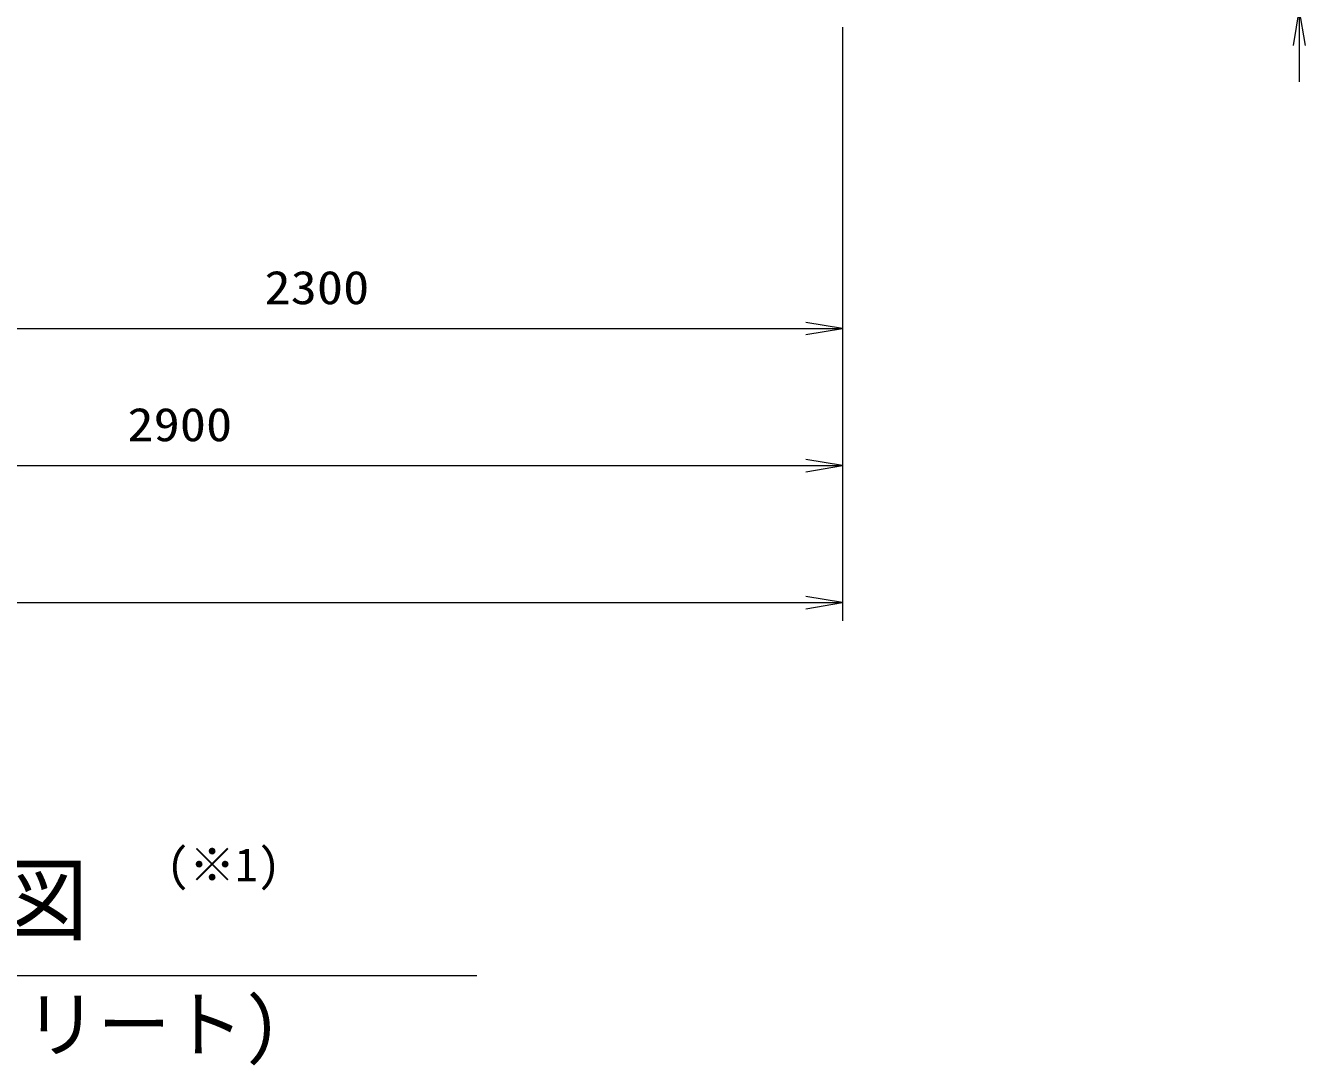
# Model space of a CAD drawing. Units: millimetres at full size. Extents: x -112800 to -79200, y 0 to 23760.
# Drawn here: x -98037 to -95237, y 5879 to 8155 of the extents above; entities that cross this region are included whole.
import ezdxf
from ezdxf.enums import TextEntityAlignment as Align

# ---------------------------------------------------------------- set-up
doc = ezdxf.new("R2010")
doc.units = ezdxf.units.MM
doc.header["$LTSCALE"] = 80.0044
doc.layers.add('寸法', color=6, linetype='Continuous', lineweight=13)
doc.layers.add('文字', color=2, linetype='Continuous', lineweight=13)
doc.styles.add('ＭＳ ゴシック', font='')
doc.styles.get('ＭＳ ゴシック').set_extended_font_data('MS Gothic')

# ---------------------------------------------------------------- blocks, each defined once
blk = doc.blocks.new('open_arrow')
at = {"color": 0, "linetype": 'Continuous', "lineweight": -2}
blk.add_lwpolyline([(7.5, 1.25), (0, 0), (7.5, -1.25)], dxfattribs=at)

msp = doc.modelspace()

# ---------------------------------------------------------------- linework, layer by layer
at = {"layer": '寸法'}
for p, q in [((-95250, 8422), (-95250, 8032)), ((-96250, 8152), (-96250, 6852)), ((-96250, 8152), (-96250, 7152)), ((-96250, 8152), (-96250, 7452)), ((-98550, 7492), (-96250, 7492)), ((-99150, 7192), (-96250, 7192)), ((-100150, 6892), (-96250, 6892))]:
    msp.add_line(p, q, dxfattribs=at)
at = {"layer": '文字'}
msp.add_line((-97050, 6075), (-99350, 6075), dxfattribs=at)

# ---------------------------------------------------------------- block references
at = {"layer": '寸法', "xscale": 10.7, "yscale": 10.7}
for p, rotation in [((-95250, 8192), 270), ((-96250, 7492), 180), ((-96250, 7192), 180), ((-96250, 6892), 180)]:
    msp.add_blockref('open_arrow', p, dxfattribs=dict(at, rotation=rotation))

# ---------------------------------------------------------------- texts
at = {"layer": '寸法', "style": 'ＭＳ ゴシック', "width": 1.15}
for s, p in [('2300', (-97400, 7582)), ('2900', (-97700, 7282))]:
    msp.add_text(s, height=73.31, dxfattribs=at).set_placement(p, align=Align.MIDDLE_CENTER)
at = {"layer": '文字', "style": 'ＭＳ ゴシック'}
msp.add_text('(※1)', height=73.31, dxfattribs=at).set_placement((-97729.15, 6259.57), align=Align.BOTTOM_LEFT)
msp.add_text('基礎図', height=146.6, dxfattribs=at).set_placement((-98200, 6315), align=Align.TOP_CENTER)
msp.add_text('(鉄筋コンクリート)', height=117.3, dxfattribs=at).set_placement((-98200, 5875), align=Align.BOTTOM_CENTER)

doc.saveas('drawing.dxf')
